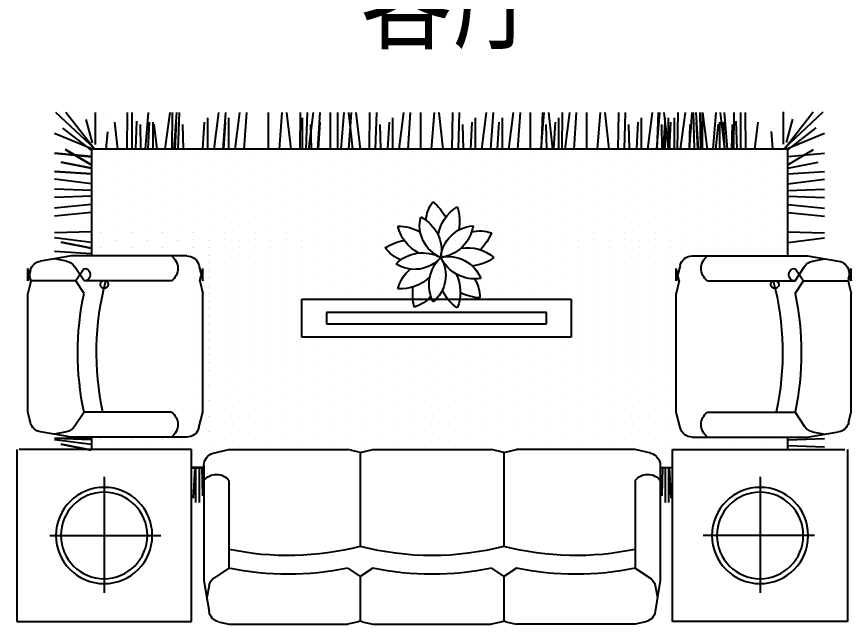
# Model space of a CAD drawing. Extents: x -355483 to -326583, y -641147 to -611949.
# Drawn here: x -350524 to -347075, y -629638 to -627124 of the extents above; entities that cross this region are included whole.
import ezdxf

# ---------------------------------------------------------------- set-up
doc = ezdxf.new("R2010")
doc.units = 0
doc.header["$LTSCALE"] = 1000
doc.header["$MEASUREMENT"] = 0
doc.layers.get('0').update_dxf_attribs({"linetype": 'CONTINUOUS'})
for name, color, linetype in [('JG', 8, 'CONTINUOUS'), ('PUB_DIM', 3, 'CONTINUOUS'), ('PUB_TEXT', 7, 'CONTINUOUS')]:
    doc.layers.add(name, color=color, linetype=linetype)
doc.layers.get('PUB_DIM').off()
doc.styles.add('-黑体', font='simhei.ttf', dxfattribs={"width": 0.7})
doc.styles.add('ATT', font='TXT')

# ---------------------------------------------------------------- blocks, each defined once
blk = doc.blocks.new('12PPLT03')
at = {"color": 0, "linetype": 'ByBlock'}
for centre, radius, start, end in [((0.3333, 0.25), 0.4167, 143.1301, 173.49315), ((-0.2917, 0.25), 0.3841, 351.1324, 40.6013), ((0.4278, -0.0033), 0.518, 112.21052, 133.35141), ((-0.0728, 0.3699), 0.3227, 345.50863, 19.24757), ((-0.3742, 0.0451), 0.3227, 57.50863, 91.24757), ((0.1354, 0.4058), 0.518, 184.21051, 205.35141), ((0.1524, 0.3197), 0.3542, 170.77608, 244.51587), ((-0.3182, 0.0732), 0.3265, 347.04468, 68.24727), ((-0.0287, 0.3253), 0.3265, 275.04468, 356.24727), ((0.3511, -0.0461), 0.3542, 98.77608, 172.51587), ((-0.3279, -0.2001), 0.3841, 63.1324, 112.60129), ((0.3408, -0.2398), 0.4167, 71.1301, 101.49315), ((-0.1348, 0.3943), 0.4167, 215.1301, 245.49315), ((0.1476, 0.3546), 0.3841, 279.1324, 328.60129), ((-0.168, -0.28), 0.3265, 59.04468, 140.24727), ((-0.257, 0.2437), 0.3542, 242.77608, 316.51587), ((-0.3112, -0.1691), 0.3542, 314.77608, 28.51587), ((0.0646, -0.3482), 0.3542, 26.77608, 100.51587), ((0.3005, 0.1278), 0.3265, 203.04468, 284.24727), ((0.129, -0.4079), 0.518, 40.21052, 61.35141), ((0.2144, -0.2463), 0.3265, 131.04468, 212.24727), ((0.3293, 0.1835), 0.3227, 273.50863, 307.24757), ((-0.1585, -0.342), 0.3227, 129.50863, 163.24757), ((0.089, -0.3737), 0.3841, 135.1324, 184.60129), ((0.3829, -0.0308), 0.3841, 207.1324, 256.60129), ((-0.1227, -0.3982), 0.4167, 359.1301, 29.49315), ((-0.3441, 0.2541), 0.518, 256.21051, 277.35141), ((-0.4166, -0.0063), 0.4167, 287.1301, 317.49315), ((0.2763, -0.2564), 0.3227, 201.50863, 235.24757), ((-0.348, -0.2487), 0.518, 328.21051, 349.35141)]:
    blk.add_arc(centre, radius, start, end, dxfattribs=at)
at = {"color": 0, "linetype": 'ByBlock', "style": 'ATT'}
for tag, p, flags in [('ITEM', (0, -2.25), 3), ('ROOM_NUMBER', (0, -3.5833), 1)]:
    blk.add_attdef(tag, p, '', height=1, dxfattribs=dict(at, flags=flags))
blk = doc.blocks.new('F-FLOW5')
at = {"xscale": 6, "yscale": 6, "zscale": 6}
blk.add_blockref('12PPLT03', (-0.035, 0.265), dxfattribs=at)
blk = doc.blocks.new('-FLOW4')
at = {"xscale": 75, "yscale": 75, "zscale": 75}
blk.add_blockref('F-FLOW5', (-3.1, -19.1), dxfattribs=at)
blk = doc.blocks.new('A$C651D3A54')
at = {"layer": 'JG'}
for p, q in [((278.8, 1966.8), (116, 2119.4)), ((275.9, 1966.8), (157.8, 2119.4)), ((280.3, 1986.3), (280.3, 2119.4)), ((435.9, 1965.2), (437.6, 2117.8)), ((456.5, 1965.2), (456.5, 2117.8)), ((485.3, 1965.2), (483.6, 2117.8)), ((511.8, 1965.2), (523.9, 2117.8)), ((523.1, 1965.2), (540.3, 2117.8)), ((571.2, 1965.2), (559.1, 2117.8)), ((593.9, 1965.2), (613.4, 2117.8)), ((615.6, 1965.2), (615.6, 2117.8)), ((622.4, 1965.2), (624.1, 2117.8)), ((631.1, 1965.2), (641.7, 2117.8)), ((647.5, 1965.2), (652.5, 2117.8)), ((668.1, 1965.2), (657.5, 2117.8)), ((705.3, 1965.2), (685.8, 2117.8)), ((717.8, 1965.2), (716.1, 2117.8)), ((755.6, 1965.2), (772.8, 2117.8)), ((803.7, 1965.2), (791.6, 2117.8)), ((803.4, 1965.2), (792.8, 2117.8)), ((802.5, 1965.2), (797.5, 2117.8)), ((840.7, 1965.2), (821.1, 2117.8)), ((937.9, 1965.2), (932.8, 2117.8)), ((963, 1965.2), (961.2, 2117.8)), ((1000.8, 1965.2), (1018, 2117.8)), ((1048.9, 1965.2), (1036.8, 2117.8)), ((1093.2, 1965.2), (1093.2, 2117.8)), ((1145.8, 1965.2), (1135.2, 2117.8)), ((1183, 1965.2), (1163.5, 2117.8)), ((1195.5, 1965.2), (1193.7, 2117.8)), ((1233.2, 1965.2), (1250.4, 2117.8)), ((1281.3, 1965.2), (1269.3, 2117.8)), ((1280.2, 1965.2), (1275.2, 2117.8)), ((1325.7, 1965.2), (1325.7, 2117.8)), ((1378.3, 1965.2), (1367.6, 2117.8)), ((1415.5, 1965.2), (1396, 2117.8)), ((1489.6, 1965.2), (1478.9, 2117.8)), ((1526.8, 1965.2), (1507.3, 2117.8)), ((1624, 1965.2), (1618.9, 2117.8)), ((1649.1, 1965.2), (1647.4, 2117.8)), ((1686.9, 1965.2), (1704.1, 2117.8)), ((1735, 1965.2), (1722.9, 2117.8)), ((1779.3, 1965.2), (1779.3, 2117.8)), ((1831.9, 1965.2), (1821.3, 2117.8)), ((1869.1, 1965.2), (1849.6, 2117.8)), ((1966.3, 1965.2), (1961.3, 2117.8)), ((1991.5, 1965.2), (1989.7, 2117.8)), ((2029.2, 1965.2), (2046.4, 2117.8)), ((2060.3, 1965.2), (2077.5, 2117.8)), ((2077.3, 1965.2), (2065.3, 2117.8)), ((2108.4, 1965.2), (2096.3, 2117.8)), ((2121.7, 1965.2), (2121.7, 2117.8)), ((2152.8, 1965.2), (2152.8, 2117.8)), ((2205.3, 1965.2), (2194.7, 2117.8)), ((2242.5, 1965.2), (2223, 2117.8)), ((2252.9, 1965.2), (2247.9, 2117.8)), ((2278, 1965.2), (2276.3, 2117.8)), ((2315.8, 1965.2), (2333, 2117.8)), ((2363.9, 1965.2), (2351.8, 2117.8)), ((2408.3, 1965.2), (2408.3, 2117.8)), ((2509.3, 1965.2), (2498.7, 2117.8)), ((2546.5, 1965.2), (2527, 2117.8)), ((2596.1, 1965.2), (2585.5, 2117.8)), ((2633.4, 1965.2), (2613.8, 2117.8)), ((2781.7, 1965.2), (2776.7, 2117.8)), ((2798.2, 1965.2), (2787.5, 2117.8)), ((2806.9, 1965.2), (2805.1, 2117.8)), ((2835.4, 1965.2), (2815.9, 2117.8)), ((2917.4, 1965.2), (2905.4, 2117.8)), ((2972.8, 1965.2), (2972.8, 2117.8)), ((2993.4, 1965.2), (2991.6, 2117.8)), ((3067.2, 2117.8), (3067.2, 2117.8)), ((3123.6, 1984.7), (3123.6, 2117.8)), ((3125.1, 1965.2), (3287.9, 2117.8)), ((3128, 1965.2), (3246.2, 2117.8)), ((267.4, 1993.3), (241.9, 2089.3)), ((398.1, 1965.2), (385.5, 2077.2)), ((472, 1965.2), (475.8, 2081.4)), ((522.9, 1965.2), (528.9, 2076.7)), ((543.1, 1965.2), (543.1, 2077.2)), ((634.5, 1965.2), (640.4, 2076.7)), ((731.4, 1965.2), (731.4, 2095.7)), ((751.6, 1965.2), (745.6, 2076.7)), ((749.6, 1965.2), (755.6, 2076.7)), ((755.5, 1965.2), (755.5, 2095.7)), ((775.7, 1965.2), (769.7, 2076.7)), ((769.8, 1965.2), (769.8, 2095.7)), ((866.7, 1965.2), (866.7, 2095.7)), ((886.9, 1965.2), (881, 2076.7)), ((1209.1, 1965.2), (1209.1, 2095.7)), ((1229.3, 1965.2), (1223.3, 2076.7)), ((1441.6, 1965.2), (1441.6, 2095.7)), ((1461.8, 1965.2), (1455.8, 2076.7)), ((1552.8, 1965.2), (1552.8, 2095.7)), ((1573, 1965.2), (1567.1, 2076.7)), ((1895.2, 1965.2), (1895.2, 2095.7)), ((1915.4, 1965.2), (1909.4, 2076.7)), ((2202, 1965.2), (2196, 2076.7)), ((2268.6, 1965.2), (2268.6, 2095.7)), ((2572.6, 1965.2), (2572.6, 2095.7)), ((2592.8, 1965.2), (2586.8, 2076.7)), ((2659.4, 1965.2), (2659.4, 2095.7)), ((2679.6, 1965.2), (2673.7, 2076.7)), ((2794.8, 1965.2), (2788.8, 2076.7)), ((2886.1, 1965.2), (2886.1, 2077.2)), ((2906.3, 1965.2), (2900.4, 2076.7)), ((2957.3, 1965.2), (2953.4, 2081.4)), ((3031.1, 1965.2), (3043.8, 2077.2)), ((3136.5, 1991.7), (3162.1, 2087.7)), ((263, 1962.5), (145, 2054.1)), ((324.7, 1966.8), (330.4, 2039.1)), ((493.3, 1965.2), (490.9, 2067.2)), ((559.9, 1965.2), (548.3, 2068.4)), ((668.8, 1965.2), (666.4, 2067.2)), ((781.2, 1965.2), (783.6, 2067.2)), ((916.5, 1965.2), (918.9, 2067.2)), ((1258.9, 1965.2), (1261.3, 2067.2)), ((1602.6, 1965.2), (1605, 2067.2)), ((1945, 1965.2), (1947.4, 2067.2)), ((2231.6, 1965.2), (2233.9, 2067.2)), ((2760.4, 1965.2), (2762.8, 2067.2)), ((2869.3, 1965.2), (2881, 2068.4)), ((2935.9, 1965.2), (2938.3, 2067.2)), ((3079.2, 1965.2), (3073.5, 2037.5)), ((3141, 1960.9), (3258.9, 2052.5)), ((267.9, 1966.8), (110.3, 2032.2)), ((3136, 1965.2), (3293.6, 2030.6)), ((263, 1934.6), (110.3, 1948.6)), ((263, 1900.9), (155.6, 1964.5)), ((301.3, 1939.5), (301.3, 1939.5)), ((428.5, 1939.5), (428.5, 1939.5)), ((555.7, 1939.5), (555.7, 1939.5)), ((682.9, 1939.5), (682.9, 1939.5)), ((810.1, 1939.5), (810.1, 1939.5)), ((937.3, 1939.5), (937.3, 1939.5)), ((1064.5, 1939.5), (1064.5, 1939.5)), ((1191.7, 1939.5), (1191.7, 1939.5)), ((1318.9, 1939.5), (1318.9, 1939.5)), ((1446.1, 1939.5), (1446.1, 1939.5)), ((1573.3, 1939.5), (1573.3, 1939.5)), ((1700.5, 1939.5), (1700.5, 1939.5)), ((1827.6, 1939.5), (1827.6, 1939.5)), ((1954.8, 1939.5), (1954.8, 1939.5)), ((2082, 1939.5), (2082, 1939.5)), ((2209.2, 1939.5), (2209.2, 1939.5)), ((2336.4, 1939.5), (2336.4, 1939.5)), ((2463.6, 1939.5), (2463.6, 1939.5)), ((2590.8, 1939.5), (2590.8, 1939.5)), ((2718, 1939.5), (2718, 1939.5)), ((2845.2, 1939.5), (2845.2, 1939.5)), ((2972.4, 1939.5), (2972.4, 1939.5)), ((3099.6, 1939.5), (3099.6, 1939.5)), ((3141, 1900.9), (3248.4, 1964.5)), ((3141, 1899.3), (3248.4, 1962.8)), ((3141, 1934.6), (3293.6, 1948.6)), ((3141, 1932.9), (3293.6, 1947)), ((263, 1887.3), (137.6, 1911.9)), ((364.9, 1907.7), (364.9, 1907.7)), ((492.1, 1907.7), (492.1, 1907.7)), ((619.3, 1907.7), (619.3, 1907.7)), ((746.5, 1907.7), (746.5, 1907.7)), ((873.7, 1907.7), (873.7, 1907.7)), ((1000.9, 1907.7), (1000.9, 1907.7)), ((1128.1, 1907.7), (1128.1, 1907.7)), ((1255.3, 1907.7), (1255.3, 1907.7)), ((1382.5, 1907.7), (1382.5, 1907.7)), ((1509.7, 1907.7), (1509.7, 1907.7)), ((1636.9, 1907.7), (1636.9, 1907.7)), ((1764, 1907.7), (1764, 1907.7)), ((1891.2, 1907.7), (1891.2, 1907.7)), ((2018.4, 1907.7), (2018.4, 1907.7)), ((2145.6, 1907.7), (2145.6, 1907.7)), ((2272.8, 1907.7), (2272.8, 1907.7)), ((2400, 1907.7), (2400, 1907.7)), ((2527.2, 1907.7), (2527.2, 1907.7)), ((2654.4, 1907.7), (2654.4, 1907.7)), ((2781.6, 1907.7), (2781.6, 1907.7)), ((2908.8, 1907.7), (2908.8, 1907.7)), ((3036, 1907.7), (3036, 1907.7)), ((3141, 1887.3), (3266.4, 1911.9)), ((3141, 1885.7), (3266.4, 1910.3)), ((263, 1863.6), (110.3, 1873.4)), ((301.3, 1875.9), (301.3, 1875.9)), ((428.5, 1875.9), (428.5, 1875.9)), ((555.7, 1875.9), (555.7, 1875.9)), ((682.9, 1875.9), (682.9, 1875.9)), ((810.1, 1875.9), (810.1, 1875.9)), ((937.3, 1875.9), (937.3, 1875.9)), ((1064.5, 1875.9), (1064.5, 1875.9)), ((1191.7, 1875.9), (1191.7, 1875.9)), ((1318.9, 1875.9), (1318.9, 1875.9)), ((1446.1, 1875.9), (1446.1, 1875.9)), ((1573.3, 1875.9), (1573.3, 1875.9)), ((1700.5, 1875.9), (1700.5, 1875.9)), ((1827.6, 1875.9), (1827.6, 1875.9)), ((1954.8, 1875.9), (1954.8, 1875.9)), ((2082, 1875.9), (2082, 1875.9)), ((2209.2, 1875.9), (2209.2, 1875.9)), ((2336.4, 1875.9), (2336.4, 1875.9)), ((2463.6, 1875.9), (2463.6, 1875.9)), ((2590.8, 1875.9), (2590.8, 1875.9)), ((2718, 1875.9), (2718, 1875.9)), ((2845.2, 1875.9), (2845.2, 1875.9)), ((2972.4, 1875.9), (2972.4, 1875.9)), ((3099.6, 1875.9), (3099.6, 1875.9)), ((3141, 1863.6), (3293.6, 1873.4)), ((3141, 1862), (3293.6, 1871.7)), ((263, 1821.4), (110.3, 1840.8)), ((364.9, 1844.1), (364.9, 1844.1)), ((492.1, 1844.1), (492.1, 1844.1)), ((619.3, 1844.1), (619.3, 1844.1)), ((746.5, 1844.1), (746.5, 1844.1)), ((873.7, 1844.1), (873.7, 1844.1)), ((1000.9, 1844.1), (1000.9, 1844.1)), ((1128.1, 1844.1), (1128.1, 1844.1)), ((1255.3, 1844.1), (1255.3, 1844.1)), ((1382.5, 1844.1), (1382.5, 1844.1)), ((1509.7, 1844.1), (1509.7, 1844.1)), ((1636.9, 1844.1), (1636.9, 1844.1)), ((1764, 1844.1), (1764, 1844.1)), ((1891.2, 1844.1), (1891.2, 1844.1)), ((2018.4, 1844.1), (2018.4, 1844.1)), ((2145.6, 1844.1), (2145.6, 1844.1)), ((2272.8, 1844.1), (2272.8, 1844.1)), ((2400, 1844.1), (2400, 1844.1)), ((2527.2, 1844.1), (2527.2, 1844.1)), ((2654.4, 1844.1), (2654.4, 1844.1)), ((2781.6, 1844.1), (2781.6, 1844.1)), ((2908.8, 1844.1), (2908.8, 1844.1)), ((3036, 1844.1), (3036, 1844.1)), ((3141, 1821.4), (3293.6, 1840.8)), ((263, 1794.3), (110.3, 1800.6)), ((301.3, 1812.3), (301.3, 1812.3)), ((428.5, 1812.3), (428.5, 1812.3)), ((555.7, 1812.3), (555.7, 1812.3)), ((682.9, 1812.3), (682.9, 1812.3)), ((810.1, 1812.3), (810.1, 1812.3)), ((937.3, 1812.3), (937.3, 1812.3)), ((1064.5, 1812.3), (1064.5, 1812.3)), ((1191.7, 1812.3), (1191.7, 1812.3)), ((1318.9, 1812.3), (1318.9, 1812.3)), ((1446.1, 1812.3), (1446.1, 1812.3)), ((1573.3, 1812.3), (1573.3, 1812.3)), ((1700.5, 1812.3), (1700.5, 1812.3)), ((1827.6, 1812.3), (1827.6, 1812.3)), ((1954.8, 1812.3), (1954.8, 1812.3)), ((2082, 1812.3), (2082, 1812.3)), ((2209.2, 1812.3), (2209.2, 1812.3)), ((2336.4, 1812.3), (2336.4, 1812.3)), ((2463.6, 1812.3), (2463.6, 1812.3)), ((2590.8, 1812.3), (2590.8, 1812.3)), ((2718, 1812.3), (2718, 1812.3)), ((2845.2, 1812.3), (2845.2, 1812.3)), ((2972.4, 1812.3), (2972.4, 1812.3)), ((3099.6, 1812.3), (3099.6, 1812.3)), ((3141, 1794.3), (3293.6, 1800.6)), ((263, 1771.6), (110.3, 1765.9)), ((364.9, 1780.5), (364.9, 1780.5)), ((492.1, 1780.5), (492.1, 1780.5)), ((619.3, 1780.5), (619.3, 1780.5)), ((746.5, 1780.5), (746.5, 1780.5)), ((873.7, 1780.5), (873.7, 1780.5)), ((1000.9, 1780.5), (1000.9, 1780.5)), ((1128.1, 1780.5), (1128.1, 1780.5)), ((1255.3, 1780.5), (1255.3, 1780.5)), ((1382.5, 1780.5), (1382.5, 1780.5)), ((1509.7, 1780.5), (1509.7, 1780.5)), ((1636.9, 1780.5), (1636.9, 1780.5)), ((1764, 1780.5), (1764, 1780.5)), ((1891.2, 1780.5), (1891.2, 1780.5)), ((2018.4, 1780.5), (2018.4, 1780.5)), ((2145.6, 1780.5), (2145.6, 1780.5)), ((2272.8, 1780.5), (2272.8, 1780.5)), ((2400, 1780.5), (2400, 1780.5)), ((2527.2, 1780.5), (2527.2, 1780.5)), ((2654.4, 1780.5), (2654.4, 1780.5)), ((2781.6, 1780.5), (2781.6, 1780.5)), ((2908.8, 1780.5), (2908.8, 1780.5)), ((3036, 1780.5), (3036, 1780.5)), ((3141, 1771.6), (3293.6, 1765.9)), ((263, 1736.9), (110.3, 1721.3)), ((301.3, 1748.7), (301.3, 1748.7)), ((428.5, 1748.7), (428.5, 1748.7)), ((555.7, 1748.7), (555.7, 1748.7)), ((682.9, 1748.7), (682.9, 1748.7)), ((810.1, 1748.7), (810.1, 1748.7)), ((937.3, 1748.7), (937.3, 1748.7)), ((1064.5, 1748.7), (1064.5, 1748.7)), ((1191.7, 1748.7), (1191.7, 1748.7)), ((1318.9, 1748.7), (1318.9, 1748.7)), ((1446.1, 1748.7), (1446.1, 1748.7)), ((1573.3, 1748.7), (1573.3, 1748.7)), ((1700.5, 1748.7), (1700.5, 1748.7)), ((1827.6, 1748.7), (1827.6, 1748.7)), ((1954.8, 1748.7), (1954.8, 1748.7)), ((2082, 1748.7), (2082, 1748.7)), ((2209.2, 1748.7), (2209.2, 1748.7)), ((2336.4, 1748.7), (2336.4, 1748.7)), ((2463.6, 1748.7), (2463.6, 1748.7)), ((2590.8, 1748.7), (2590.8, 1748.7)), ((2718, 1748.7), (2718, 1748.7)), ((2845.2, 1748.7), (2845.2, 1748.7)), ((2972.4, 1748.7), (2972.4, 1748.7)), ((3099.6, 1748.7), (3099.6, 1748.7)), ((3141, 1736.9), (3293.6, 1721.3)), ((263, 1703.6), (110.3, 1688.6)), ((364.9, 1716.9), (364.9, 1716.9)), ((492.1, 1716.9), (492.1, 1716.9)), ((619.3, 1716.9), (619.3, 1716.9)), ((746.5, 1716.9), (746.5, 1716.9)), ((873.7, 1716.9), (873.7, 1716.9)), ((1000.9, 1716.9), (1000.9, 1716.9)), ((1128.1, 1716.9), (1128.1, 1716.9)), ((1255.3, 1716.9), (1255.3, 1716.9)), ((1382.5, 1716.9), (1382.5, 1716.9)), ((1509.7, 1716.9), (1509.7, 1716.9)), ((1636.9, 1716.9), (1636.9, 1716.9)), ((1764, 1716.9), (1764, 1716.9)), ((1891.2, 1716.9), (1891.2, 1716.9)), ((2018.4, 1716.9), (2018.4, 1716.9)), ((2145.6, 1716.9), (2145.6, 1716.9)), ((2272.8, 1716.9), (2272.8, 1716.9)), ((2400, 1716.9), (2400, 1716.9)), ((2527.2, 1716.9), (2527.2, 1716.9)), ((2654.4, 1716.9), (2654.4, 1716.9)), ((2781.6, 1716.9), (2781.6, 1716.9)), ((2908.8, 1716.9), (2908.8, 1716.9)), ((3036, 1716.9), (3036, 1716.9)), ((3141, 1703.6), (3293.6, 1688.6)), ((301.3, 1685.1), (301.3, 1685.1)), ((428.5, 1685.1), (428.5, 1685.1)), ((555.7, 1685.1), (555.7, 1685.1)), ((682.9, 1685.1), (682.9, 1685.1)), ((810.1, 1685.1), (810.1, 1685.1)), ((937.3, 1685.1), (937.3, 1685.1)), ((1064.5, 1685.1), (1064.5, 1685.1)), ((1191.7, 1685.1), (1191.7, 1685.1)), ((1318.9, 1685.1), (1318.9, 1685.1)), ((1446.1, 1685.1), (1446.1, 1685.1)), ((1573.3, 1685.1), (1573.3, 1685.1)), ((1700.5, 1685.1), (1700.5, 1685.1)), ((1827.6, 1685.1), (1827.6, 1685.1)), ((1954.8, 1685.1), (1954.8, 1685.1)), ((2082, 1685.1), (2082, 1685.1)), ((2209.2, 1685.1), (2209.2, 1685.1)), ((2336.4, 1685.1), (2336.4, 1685.1)), ((2463.6, 1685.1), (2463.6, 1685.1)), ((2590.8, 1685.1), (2590.8, 1685.1)), ((2718, 1685.1), (2718, 1685.1)), ((2845.2, 1685.1), (2845.2, 1685.1)), ((2972.4, 1685.1), (2972.4, 1685.1)), ((3099.6, 1685.1), (3099.6, 1685.1)), ((263, 1623.1), (110.3, 1619.5)), ((301.3, 1621.5), (301.3, 1621.5)), ((364.9, 1653.3), (364.9, 1653.3)), ((428.5, 1621.5), (428.5, 1621.5)), ((492.1, 1653.3), (492.1, 1653.3)), ((555.7, 1621.5), (555.7, 1621.5)), ((619.3, 1653.3), (619.3, 1653.3)), ((682.9, 1621.5), (682.9, 1621.5)), ((746.5, 1653.3), (746.5, 1653.3)), ((810.1, 1621.5), (810.1, 1621.5)), ((873.7, 1653.3), (873.7, 1653.3)), ((937.3, 1621.5), (937.3, 1621.5)), ((1000.9, 1653.3), (1000.9, 1653.3)), ((1064.5, 1621.5), (1064.5, 1621.5)), ((1128.1, 1653.3), (1128.1, 1653.3)), ((1191.7, 1621.5), (1191.7, 1621.5)), ((1255.3, 1653.3), (1255.3, 1653.3)), ((1318.9, 1621.5), (1318.9, 1621.5)), ((1382.5, 1653.3), (1382.5, 1653.3)), ((1446.1, 1621.5), (1446.1, 1621.5)), ((1509.7, 1653.3), (1509.7, 1653.3)), ((1573.3, 1621.5), (1573.3, 1621.5)), ((1636.9, 1653.3), (1636.9, 1653.3)), ((1700.5, 1621.5), (1700.5, 1621.5)), ((1764, 1653.3), (1764, 1653.3)), ((1827.6, 1621.5), (1827.6, 1621.5)), ((1891.2, 1653.3), (1891.2, 1653.3)), ((1954.8, 1621.5), (1954.8, 1621.5)), ((2018.4, 1653.3), (2018.4, 1653.3)), ((2082, 1621.5), (2082, 1621.5)), ((2145.6, 1653.3), (2145.6, 1653.3)), ((2209.2, 1621.5), (2209.2, 1621.5)), ((2272.8, 1653.3), (2272.8, 1653.3)), ((2336.4, 1621.5), (2336.4, 1621.5)), ((2400, 1653.3), (2400, 1653.3)), ((2463.6, 1621.5), (2463.6, 1621.5)), ((2527.2, 1653.3), (2527.2, 1653.3)), ((2590.8, 1621.5), (2590.8, 1621.5)), ((2654.4, 1653.3), (2654.4, 1653.3)), ((2718, 1621.5), (2718, 1621.5)), ((2721, 1621.5), (2721, 1621.5)), ((2781.6, 1653.3), (2781.6, 1653.3)), ((2845.2, 1621.5), (2845.2, 1621.5)), ((2848.2, 1621.5), (2848.2, 1621.5)), ((2908.8, 1653.3), (2908.8, 1653.3)), ((2972.4, 1621.5), (2972.4, 1621.5)), ((2975.4, 1621.5), (2975.4, 1621.5)), ((3036, 1653.3), (3036, 1653.3)), ((3099.6, 1621.5), (3099.6, 1621.5)), ((3102.6, 1621.5), (3102.6, 1621.5)), ((3141, 1623.1), (3293.6, 1619.5)), ((3141, 1623.1), (3293.6, 1619.5)), ((263, 1579.3), (110.3, 1598.6)), ((364.9, 1589.7), (364.9, 1589.7)), ((492.1, 1589.7), (492.1, 1589.7)), ((619.3, 1589.7), (619.3, 1589.7)), ((746.5, 1589.7), (746.5, 1589.7)), ((810.1, 1591.9), (810.1, 1591.9)), ((873.7, 1589.7), (873.7, 1589.7)), ((937.3, 1591.9), (937.3, 1591.9)), ((1000.9, 1589.7), (1000.9, 1589.7)), ((1064.5, 1591.9), (1064.5, 1591.9)), ((1128.1, 1589.7), (1128.1, 1589.7)), ((1255.3, 1589.7), (1255.3, 1589.7)), ((1382.5, 1589.7), (1382.5, 1589.7)), ((1509.7, 1589.7), (1509.7, 1589.7)), ((1636.9, 1589.7), (1636.9, 1589.7)), ((1764, 1589.7), (1764, 1589.7)), ((1891.2, 1589.7), (1891.2, 1589.7)), ((2018.4, 1589.7), (2018.4, 1589.7)), ((2145.6, 1589.7), (2145.6, 1589.7)), ((2272.8, 1589.7), (2272.8, 1589.7)), ((2336.4, 1591.9), (2336.4, 1591.9)), ((2400, 1589.7), (2400, 1589.7)), ((2463.6, 1591.9), (2463.6, 1591.9)), ((2527.2, 1589.7), (2527.2, 1589.7)), ((2590.8, 1591.9), (2590.8, 1591.9)), ((2654.4, 1589.7), (2654.4, 1589.7)), ((2657.4, 1589.7), (2657.4, 1589.7)), ((2718, 1591.9), (2718, 1591.9)), ((2781.6, 1589.7), (2781.6, 1589.7)), ((2784.6, 1589.7), (2784.6, 1589.7)), ((2908.8, 1589.7), (2908.8, 1589.7)), ((2911.8, 1589.7), (2911.8, 1589.7)), ((3036, 1589.7), (3036, 1589.7)), ((3039, 1589.7), (3039, 1589.7)), ((3141, 1579.3), (3293.6, 1598.6)), ((3141, 1579.3), (3293.6, 1598.6)), ((301.3, 1557.9), (301.3, 1557.9)), ((428.5, 1557.9), (428.5, 1557.9)), ((555.7, 1557.9), (555.7, 1557.9)), ((682.9, 1557.9), (682.9, 1557.9)), ((746.5, 1560.1), (746.5, 1560.1)), ((810.1, 1557.9), (810.1, 1557.9)), ((873.7, 1560.1), (873.7, 1560.1)), ((937.3, 1557.9), (937.3, 1557.9)), ((1000.9, 1560.1), (1000.9, 1560.1)), ((1064.5, 1557.9), (1064.5, 1557.9)), ((1128.1, 1560.1), (1128.1, 1560.1)), ((1191.7, 1557.9), (1191.7, 1557.9)), ((1318.9, 1557.9), (1318.9, 1557.9)), ((1446.1, 1557.9), (1446.1, 1557.9)), ((1573.3, 1557.9), (1573.3, 1557.9)), ((1700.5, 1557.9), (1700.5, 1557.9)), ((1827.6, 1557.9), (1827.6, 1557.9)), ((1954.8, 1557.9), (1954.8, 1557.9)), ((2082, 1557.9), (2082, 1557.9)), ((2209.2, 1557.9), (2209.2, 1557.9)), ((2272.8, 1560.1), (2272.8, 1560.1)), ((2336.4, 1557.9), (2336.4, 1557.9)), ((2400, 1560.1), (2400, 1560.1)), ((2463.6, 1557.9), (2463.6, 1557.9)), ((2527.2, 1560.1), (2527.2, 1560.1)), ((2590.8, 1557.9), (2590.8, 1557.9)), ((2654.4, 1560.1), (2654.4, 1560.1)), ((2657.4, 1560.1), (2657.4, 1560.1)), ((2718, 1557.9), (2718, 1557.9)), ((2721, 1557.9), (2721, 1557.9)), ((2845.2, 1557.9), (2845.2, 1557.9)), ((2848.2, 1557.9), (2848.2, 1557.9)), ((2972.4, 1557.9), (2972.4, 1557.9)), ((2975.4, 1557.9), (2975.4, 1557.9)), ((3099.6, 1557.9), (3099.6, 1557.9)), ((3102.6, 1557.9), (3102.6, 1557.9)), ((3141, 1556.2), (3266.4, 1580.8)), ((3141, 1554.6), (3266.4, 1579.2)), ((180.9, 1524.1), (52.5, 1502.7)), ((657.5, 1524.1), (180.9, 1524.1)), ((364.9, 1526.1), (364.9, 1526.1)), ((492.1, 1526.1), (492.1, 1526.1)), ((619.3, 1526.1), (619.3, 1526.1)), ((746.5, 1526.1), (746.5, 1526.1)), ((810.1, 1528.3), (810.1, 1528.3)), ((873.7, 1526.1), (873.7, 1526.1)), ((937.3, 1528.3), (937.3, 1528.3)), ((1000.9, 1526.1), (1000.9, 1526.1)), ((1064.5, 1528.3), (1064.5, 1528.3)), ((1128.1, 1526.1), (1128.1, 1526.1)), ((1255.3, 1526.1), (1255.3, 1526.1)), ((1382.5, 1526.1), (1382.5, 1526.1)), ((1509.7, 1526.1), (1509.7, 1526.1)), ((1636.9, 1526.1), (1636.9, 1526.1)), ((1764, 1526.1), (1764, 1526.1)), ((1891.2, 1526.1), (1891.2, 1526.1)), ((2018.4, 1526.1), (2018.4, 1526.1)), ((2145.6, 1526.1), (2145.6, 1526.1)), ((2272.8, 1526.1), (2272.8, 1526.1)), ((2336.4, 1528.3), (2336.4, 1528.3)), ((2400, 1526.1), (2400, 1526.1)), ((2463.6, 1528.3), (2463.6, 1528.3)), ((2527.2, 1526.1), (2527.2, 1526.1)), ((2590.8, 1528.3), (2590.8, 1528.3)), ((2654.4, 1526.1), (2654.4, 1526.1)), ((2657.4, 1526.1), (2657.4, 1526.1)), ((2718, 1528.3), (2718, 1528.3)), ((2746.5, 1524.1), (3223, 1524.1)), ((2781.6, 1526.1), (2781.6, 1526.1)), ((2784.6, 1526.1), (2784.6, 1526.1)), ((2908.8, 1526.1), (2908.8, 1526.1)), ((2911.8, 1526.1), (2911.8, 1526.1)), ((3036, 1526.1), (3036, 1526.1)), ((3039, 1526.1), (3039, 1526.1)), ((3141, 1532.5), (3293.6, 1542.3)), ((3223, 1524.1), (3351.4, 1502.7)), ((159.9, 1502.4), (110.4, 1512.3)), ((707.6, 1484.9), (723.7, 1420.7)), ((746.5, 1496.5), (746.5, 1496.5)), ((810.1, 1494.3), (810.1, 1494.3)), ((873.7, 1496.5), (873.7, 1496.5)), ((937.3, 1494.3), (937.3, 1494.3)), ((1000.9, 1496.5), (1000.9, 1496.5)), ((1064.5, 1494.3), (1064.5, 1494.3)), ((1128.1, 1496.5), (1128.1, 1496.5)), ((1191.7, 1494.3), (1191.7, 1494.3)), ((1318.9, 1494.3), (1318.9, 1494.3)), ((1446.1, 1494.3), (1446.1, 1494.3)), ((1573.3, 1494.3), (1573.3, 1494.3)), ((1700.5, 1494.3), (1700.5, 1494.3)), ((1827.6, 1494.3), (1827.6, 1494.3)), ((1954.8, 1494.3), (1954.8, 1494.3)), ((2082, 1494.3), (2082, 1494.3)), ((2209.2, 1494.3), (2209.2, 1494.3)), ((2272.8, 1496.5), (2272.8, 1496.5)), ((2336.4, 1494.3), (2336.4, 1494.3)), ((2400, 1496.5), (2400, 1496.5)), ((2463.6, 1494.3), (2463.6, 1494.3)), ((2527.2, 1496.5), (2527.2, 1496.5)), ((2590.8, 1494.3), (2590.8, 1494.3)), ((2654.4, 1496.5), (2654.4, 1496.5)), ((2657.4, 1496.5), (2657.4, 1496.5)), ((2696.3, 1484.9), (2680.3, 1420.7)), ((2718, 1494.3), (2718, 1494.3)), ((3244, 1502.4), (3293.5, 1512.3)), ((0, 1420.7), (0, 1472.4)), ((10.9, 1428.9), (0, 1472.4)), ((10.9, 1464.2), (0, 1420.7)), ((232.6, 1420.7), (192.8, 1480.4)), ((232.6, 1472.4), (198.1, 1420.7)), ((710.8, 1420.7), (723.7, 1472.4)), ((723.7, 1420.7), (723.7, 1472.4)), ((746.5, 1462.5), (746.5, 1462.5)), ((810.1, 1464.7), (810.1, 1464.7)), ((873.7, 1462.5), (873.7, 1462.5)), ((937.3, 1464.7), (937.3, 1464.7)), ((1000.9, 1462.5), (1000.9, 1462.5)), ((1064.5, 1464.7), (1064.5, 1464.7)), ((1128.1, 1462.5), (1128.1, 1462.5)), ((1255.3, 1462.5), (1255.3, 1462.5)), ((1382.5, 1462.5), (1382.5, 1462.5)), ((1509.7, 1462.5), (1509.7, 1462.5)), ((1636.9, 1462.5), (1636.9, 1462.5)), ((1764, 1462.5), (1764, 1462.5)), ((1891.2, 1462.5), (1891.2, 1462.5)), ((2018.4, 1462.5), (2018.4, 1462.5)), ((2145.6, 1462.5), (2145.6, 1462.5)), ((2272.8, 1462.5), (2272.8, 1462.5)), ((2336.4, 1464.7), (2336.4, 1464.7)), ((2400, 1462.5), (2400, 1462.5)), ((2463.6, 1464.7), (2463.6, 1464.7)), ((2527.2, 1462.5), (2527.2, 1462.5)), ((2590.8, 1464.7), (2590.8, 1464.7)), ((2654.4, 1462.5), (2654.4, 1462.5)), ((2657.4, 1462.5), (2657.4, 1462.5)), ((2680.3, 1420.7), (2680.3, 1472.4)), ((2693.2, 1420.7), (2680.3, 1472.4)), ((2718, 1464.7), (2718, 1464.7)), ((3171.3, 1420.7), (3211.2, 1480.4)), ((3171.3, 1472.4), (3205.8, 1420.7)), ((3393.1, 1428.9), (3404, 1472.4)), ((3393.1, 1464.2), (3404, 1420.7)), ((3404, 1420.7), (3404, 1472.4)), ((198.1, 1420.7), (13.7, 1420.7)), ((232.6, 1369), (198.1, 1420.7)), ((594.4, 1420.7), (232.6, 1420.7)), ((710.8, 1420.7), (723.7, 1369)), ((746.5, 1432.9), (746.5, 1432.9)), ((810.1, 1430.7), (810.1, 1430.7)), ((873.7, 1432.9), (873.7, 1432.9)), ((937.3, 1430.7), (937.3, 1430.7)), ((1000.9, 1432.9), (1000.9, 1432.9)), ((1064.5, 1430.7), (1064.5, 1430.7)), ((1128.1, 1432.9), (1128.1, 1432.9)), ((1191.7, 1430.7), (1191.7, 1430.7)), ((1318.9, 1430.7), (1318.9, 1430.7)), ((1446.1, 1430.7), (1446.1, 1430.7)), ((1573.3, 1430.7), (1573.3, 1430.7)), ((1700.5, 1430.7), (1700.5, 1430.7)), ((1827.6, 1430.7), (1827.6, 1430.7)), ((1954.8, 1430.7), (1954.8, 1430.7)), ((2082, 1430.7), (2082, 1430.7)), ((2209.2, 1430.7), (2209.2, 1430.7)), ((2272.8, 1432.9), (2272.8, 1432.9)), ((2336.4, 1430.7), (2336.4, 1430.7)), ((2400, 1432.9), (2400, 1432.9)), ((2463.6, 1430.7), (2463.6, 1430.7)), ((2527.2, 1432.9), (2527.2, 1432.9)), ((2590.8, 1430.7), (2590.8, 1430.7)), ((2654.4, 1432.9), (2654.4, 1432.9)), ((2657.4, 1432.9), (2657.4, 1432.9)), ((2693.2, 1420.7), (2680.3, 1369)), ((2718, 1430.7), (2718, 1430.7)), ((2809.5, 1420.7), (3171.3, 1420.7)), ((3171.3, 1369), (3205.8, 1420.7)), ((3205.8, 1420.7), (3390.3, 1420.7)), ((10.9, 1412.5), (0, 1369)), ((746.5, 1398.9), (746.5, 1398.9)), ((810.1, 1401.1), (810.1, 1401.1)), ((873.7, 1398.9), (873.7, 1398.9)), ((937.3, 1401.1), (937.3, 1401.1)), ((1000.9, 1398.9), (1000.9, 1398.9)), ((1064.5, 1401.1), (1064.5, 1401.1)), ((1128.1, 1398.9), (1128.1, 1398.9)), ((1255.3, 1398.9), (1255.3, 1398.9)), ((1382.5, 1398.9), (1382.5, 1398.9)), ((1509.7, 1398.9), (1509.7, 1398.9)), ((1636.9, 1398.9), (1636.9, 1398.9)), ((1764, 1398.9), (1764, 1398.9)), ((1891.2, 1398.9), (1891.2, 1398.9)), ((2018.4, 1398.9), (2018.4, 1398.9)), ((2145.6, 1398.9), (2145.6, 1398.9)), ((2272.8, 1398.9), (2272.8, 1398.9)), ((2336.4, 1401.1), (2336.4, 1401.1)), ((2400, 1398.9), (2400, 1398.9)), ((2463.6, 1401.1), (2463.6, 1401.1)), ((2527.2, 1398.9), (2527.2, 1398.9)), ((2590.8, 1401.1), (2590.8, 1401.1)), ((2654.4, 1398.9), (2654.4, 1398.9)), ((2657.4, 1398.9), (2657.4, 1398.9)), ((2718, 1401.1), (2718, 1401.1)), ((3393.1, 1412.5), (3404, 1369)), ((0, 877.9), (0, 1369)), ((723.7, 877.9), (723.7, 1369)), ((746.5, 1369.3), (746.5, 1369.3)), ((810.1, 1367.1), (810.1, 1367.1)), ((873.7, 1369.3), (873.7, 1369.3)), ((937.3, 1367.1), (937.3, 1367.1)), ((1000.9, 1369.3), (1000.9, 1369.3)), ((1064.5, 1367.1), (1064.5, 1367.1)), ((1128.1, 1369.3), (1128.1, 1369.3)), ((1191.7, 1367.1), (1191.7, 1367.1)), ((1318.9, 1367.1), (1318.9, 1367.1)), ((1446.1, 1367.1), (1446.1, 1367.1)), ((1573.3, 1367.1), (1573.3, 1367.1)), ((1700.5, 1367.1), (1700.5, 1367.1)), ((1827.6, 1367.1), (1827.6, 1367.1)), ((1954.8, 1367.1), (1954.8, 1367.1)), ((2082, 1367.1), (2082, 1367.1)), ((2209.2, 1367.1), (2209.2, 1367.1)), ((2272.8, 1369.3), (2272.8, 1369.3)), ((2336.4, 1367.1), (2336.4, 1367.1)), ((2400, 1369.3), (2400, 1369.3)), ((2463.6, 1367.1), (2463.6, 1367.1)), ((2527.2, 1369.3), (2527.2, 1369.3)), ((2590.8, 1367.1), (2590.8, 1367.1)), ((2654.4, 1369.3), (2654.4, 1369.3)), ((2657.4, 1369.3), (2657.4, 1369.3)), ((2680.3, 877.9), (2680.3, 1369)), ((2718, 1367.1), (2718, 1367.1)), ((3404, 877.9), (3404, 1369)), ((746.5, 1335.3), (746.5, 1335.3)), ((810.1, 1337.5), (810.1, 1337.5)), ((873.7, 1335.3), (873.7, 1335.3)), ((937.3, 1337.5), (937.3, 1337.5)), ((1000.9, 1335.3), (1000.9, 1335.3)), ((1064.5, 1337.5), (1064.5, 1337.5)), ((1128.1, 1335.3), (1128.1, 1335.3)), ((1158.2, 1344.9), (1158.2, 1187.6)), ((2271, 1344.9), (1158.2, 1344.9)), ((2271, 1187.6), (2271, 1344.9)), ((2272.8, 1335.3), (2272.8, 1335.3)), ((2336.4, 1337.5), (2336.4, 1337.5)), ((2400, 1335.3), (2400, 1335.3)), ((2463.6, 1337.5), (2463.6, 1337.5)), ((2527.2, 1335.3), (2527.2, 1335.3)), ((2590.8, 1337.5), (2590.8, 1337.5)), ((2654.4, 1335.3), (2654.4, 1335.3)), ((2657.4, 1335.3), (2657.4, 1335.3)), ((2718, 1337.5), (2718, 1337.5)), ((746.5, 1305.7), (746.5, 1305.7)), ((810.1, 1303.5), (810.1, 1303.5)), ((873.7, 1305.7), (873.7, 1305.7)), ((937.3, 1303.5), (937.3, 1303.5)), ((1000.9, 1305.7), (1000.9, 1305.7)), ((1064.5, 1303.5), (1064.5, 1303.5)), ((1128.1, 1305.7), (1128.1, 1305.7)), ((1260, 1289.4), (2169.3, 1289.4)), ((1260, 1243.1), (1260, 1289.4)), ((2169.3, 1289.4), (2169.3, 1243.1)), ((2272.8, 1305.7), (2272.8, 1305.7)), ((2336.4, 1303.5), (2336.4, 1303.5)), ((2400, 1305.7), (2400, 1305.7)), ((2463.6, 1303.5), (2463.6, 1303.5)), ((2527.2, 1305.7), (2527.2, 1305.7)), ((2590.8, 1303.5), (2590.8, 1303.5)), ((2654.4, 1305.7), (2654.4, 1305.7)), ((2657.4, 1305.7), (2657.4, 1305.7)), ((2718, 1303.5), (2718, 1303.5)), ((746.5, 1271.7), (746.5, 1271.7)), ((746.5, 1242.1), (746.5, 1242.1)), ((810.1, 1273.9), (810.1, 1273.9)), ((873.7, 1271.7), (873.7, 1271.7)), ((873.7, 1242.1), (873.7, 1242.1)), ((937.3, 1273.9), (937.3, 1273.9)), ((1000.9, 1271.7), (1000.9, 1271.7)), ((1000.9, 1242.1), (1000.9, 1242.1)), ((1064.5, 1273.9), (1064.5, 1273.9)), ((1128.1, 1271.7), (1128.1, 1271.7)), ((1128.1, 1242.1), (1128.1, 1242.1)), ((2169.3, 1243.1), (1260, 1243.1)), ((2272.8, 1271.7), (2272.8, 1271.7)), ((2272.8, 1242.1), (2272.8, 1242.1)), ((2336.4, 1273.9), (2336.4, 1273.9)), ((2400, 1271.7), (2400, 1271.7)), ((2400, 1242.1), (2400, 1242.1)), ((2463.6, 1273.9), (2463.6, 1273.9)), ((2527.2, 1271.7), (2527.2, 1271.7)), ((2527.2, 1242.1), (2527.2, 1242.1)), ((2590.8, 1273.9), (2590.8, 1273.9)), ((2654.4, 1271.7), (2654.4, 1271.7)), ((2654.4, 1242.1), (2654.4, 1242.1)), ((2657.4, 1271.7), (2657.4, 1271.7)), ((2657.4, 1242.1), (2657.4, 1242.1)), ((2718, 1273.9), (2718, 1273.9)), ((746.5, 1208.1), (746.5, 1208.1)), ((810.1, 1239.9), (810.1, 1239.9)), ((810.1, 1210.3), (810.1, 1210.3)), ((873.7, 1208.1), (873.7, 1208.1)), ((937.3, 1239.9), (937.3, 1239.9)), ((937.3, 1210.3), (937.3, 1210.3)), ((1000.9, 1208.1), (1000.9, 1208.1)), ((1064.5, 1239.9), (1064.5, 1239.9)), ((1064.5, 1210.3), (1064.5, 1210.3)), ((1128.1, 1208.1), (1128.1, 1208.1)), ((2272.8, 1208.1), (2272.8, 1208.1)), ((2336.4, 1239.9), (2336.4, 1239.9)), ((2336.4, 1210.3), (2336.4, 1210.3)), ((2400, 1208.1), (2400, 1208.1)), ((2463.6, 1239.9), (2463.6, 1239.9)), ((2463.6, 1210.3), (2463.6, 1210.3)), ((2527.2, 1208.1), (2527.2, 1208.1)), ((2590.8, 1239.9), (2590.8, 1239.9)), ((2590.8, 1210.3), (2590.8, 1210.3)), ((2654.4, 1208.1), (2654.4, 1208.1)), ((2657.4, 1208.1), (2657.4, 1208.1)), ((2718, 1239.9), (2718, 1239.9)), ((2718, 1210.3), (2718, 1210.3)), ((746.5, 1178.5), (746.5, 1178.5)), ((810.1, 1176.4), (810.1, 1176.4)), ((873.7, 1178.5), (873.7, 1178.5)), ((937.3, 1176.4), (937.3, 1176.4)), ((1000.9, 1178.5), (1000.9, 1178.5)), ((1064.5, 1176.4), (1064.5, 1176.4)), ((1128.1, 1178.5), (1128.1, 1178.5)), ((1158.2, 1187.6), (2271, 1187.6)), ((1255.3, 1178.5), (1255.3, 1178.5)), ((1382.5, 1178.5), (1382.5, 1178.5)), ((1509.7, 1178.5), (1509.7, 1178.5)), ((1636.9, 1178.5), (1636.9, 1178.5)), ((1764, 1178.5), (1764, 1178.5)), ((1891.2, 1178.5), (1891.2, 1178.5)), ((2018.4, 1178.5), (2018.4, 1178.5)), ((2145.6, 1178.5), (2145.6, 1178.5)), ((2272.8, 1178.5), (2272.8, 1178.5)), ((2336.4, 1176.4), (2336.4, 1176.4)), ((2400, 1178.5), (2400, 1178.5)), ((2463.6, 1176.4), (2463.6, 1176.4)), ((2527.2, 1178.5), (2527.2, 1178.5)), ((2590.8, 1176.4), (2590.8, 1176.4)), ((2654.4, 1178.5), (2654.4, 1178.5)), ((2657.4, 1178.5), (2657.4, 1178.5)), ((2718, 1176.4), (2718, 1176.4)), ((746.5, 1144.6), (746.5, 1144.6)), ((810.1, 1146.7), (810.1, 1146.7)), ((873.7, 1144.6), (873.7, 1144.6)), ((937.3, 1146.7), (937.3, 1146.7)), ((1000.9, 1144.6), (1000.9, 1144.6)), ((1064.5, 1146.7), (1064.5, 1146.7)), ((1128.1, 1144.6), (1128.1, 1144.6)), ((1191.7, 1146.7), (1191.7, 1146.7)), ((1318.9, 1146.7), (1318.9, 1146.7)), ((1446.1, 1146.7), (1446.1, 1146.7)), ((1573.3, 1146.7), (1573.3, 1146.7)), ((1700.5, 1146.7), (1700.5, 1146.7)), ((1827.6, 1146.7), (1827.6, 1146.7)), ((1954.8, 1146.7), (1954.8, 1146.7)), ((2082, 1146.7), (2082, 1146.7)), ((2209.2, 1146.7), (2209.2, 1146.7)), ((2272.8, 1144.6), (2272.8, 1144.6)), ((2336.4, 1146.7), (2336.4, 1146.7)), ((2400, 1144.6), (2400, 1144.6)), ((2463.6, 1146.7), (2463.6, 1146.7)), ((2527.2, 1144.6), (2527.2, 1144.6)), ((2590.8, 1146.7), (2590.8, 1146.7)), ((2654.4, 1144.6), (2654.4, 1144.6)), ((2657.4, 1144.6), (2657.4, 1144.6)), ((2718, 1146.7), (2718, 1146.7)), ((746.5, 1114.9), (746.5, 1114.9)), ((810.1, 1112.8), (810.1, 1112.8)), ((873.7, 1114.9), (873.7, 1114.9)), ((937.3, 1112.8), (937.3, 1112.8)), ((1000.9, 1114.9), (1000.9, 1114.9)), ((1064.5, 1112.8), (1064.5, 1112.8)), ((1128.1, 1114.9), (1128.1, 1114.9)), ((1255.3, 1114.9), (1255.3, 1114.9)), ((1382.5, 1114.9), (1382.5, 1114.9)), ((1509.7, 1114.9), (1509.7, 1114.9)), ((1636.9, 1114.9), (1636.9, 1114.9)), ((1764, 1114.9), (1764, 1114.9)), ((1891.2, 1114.9), (1891.2, 1114.9)), ((2018.4, 1114.9), (2018.4, 1114.9)), ((2145.6, 1114.9), (2145.6, 1114.9)), ((2272.8, 1114.9), (2272.8, 1114.9)), ((2336.4, 1112.8), (2336.4, 1112.8)), ((2400, 1114.9), (2400, 1114.9)), ((2463.6, 1112.8), (2463.6, 1112.8)), ((2527.2, 1114.9), (2527.2, 1114.9)), ((2590.8, 1112.8), (2590.8, 1112.8)), ((2654.4, 1114.9), (2654.4, 1114.9)), ((2657.4, 1114.9), (2657.4, 1114.9)), ((2718, 1112.8), (2718, 1112.8)), ((746.5, 1081), (746.5, 1081)), ((810.1, 1083.1), (810.1, 1083.1)), ((873.7, 1081), (873.7, 1081)), ((937.3, 1083.1), (937.3, 1083.1)), ((1000.9, 1081), (1000.9, 1081)), ((1064.5, 1083.1), (1064.5, 1083.1)), ((1128.1, 1081), (1128.1, 1081)), ((1191.7, 1083.1), (1191.7, 1083.1)), ((1318.9, 1083.1), (1318.9, 1083.1)), ((1446.1, 1083.1), (1446.1, 1083.1)), ((1573.3, 1083.1), (1573.3, 1083.1)), ((1700.5, 1083.1), (1700.5, 1083.1)), ((1827.6, 1083.1), (1827.6, 1083.1)), ((1954.8, 1083.1), (1954.8, 1083.1)), ((2082, 1083.1), (2082, 1083.1)), ((2209.2, 1083.1), (2209.2, 1083.1)), ((2272.8, 1081), (2272.8, 1081)), ((2336.4, 1083.1), (2336.4, 1083.1)), ((2400, 1081), (2400, 1081)), ((2463.6, 1083.1), (2463.6, 1083.1)), ((2527.2, 1081), (2527.2, 1081)), ((2590.8, 1083.1), (2590.8, 1083.1)), ((2654.4, 1081), (2654.4, 1081)), ((2657.4, 1081), (2657.4, 1081)), ((2718, 1083.1), (2718, 1083.1)), ((746.5, 1051.3), (746.5, 1051.3)), ((873.7, 1051.3), (873.7, 1051.3)), ((1000.9, 1051.3), (1000.9, 1051.3)), ((1128.1, 1051.3), (1128.1, 1051.3)), ((1255.3, 1051.3), (1255.3, 1051.3)), ((1382.5, 1051.3), (1382.5, 1051.3)), ((1509.7, 1051.3), (1509.7, 1051.3)), ((1636.9, 1051.3), (1636.9, 1051.3)), ((1764, 1051.3), (1764, 1051.3)), ((1891.2, 1051.3), (1891.2, 1051.3)), ((2018.4, 1051.3), (2018.4, 1051.3)), ((2145.6, 1051.3), (2145.6, 1051.3)), ((2272.8, 1051.3), (2272.8, 1051.3)), ((2400, 1051.3), (2400, 1051.3)), ((2527.2, 1051.3), (2527.2, 1051.3)), ((2654.4, 1051.3), (2654.4, 1051.3)), ((2657.4, 1051.3), (2657.4, 1051.3)), ((810.1, 1019.5), (810.1, 1019.5)), ((937.3, 1019.5), (937.3, 1019.5)), ((1064.5, 1019.5), (1064.5, 1019.5)), ((1191.7, 1019.5), (1191.7, 1019.5)), ((1318.9, 1019.5), (1318.9, 1019.5)), ((1446.1, 1019.5), (1446.1, 1019.5)), ((1573.3, 1019.5), (1573.3, 1019.5)), ((1700.5, 1019.5), (1700.5, 1019.5)), ((1827.6, 1019.5), (1827.6, 1019.5)), ((1954.8, 1019.5), (1954.8, 1019.5)), ((2082, 1019.5), (2082, 1019.5)), ((2209.2, 1019.5), (2209.2, 1019.5)), ((2336.4, 1019.5), (2336.4, 1019.5)), ((2463.6, 1019.5), (2463.6, 1019.5)), ((2590.8, 1019.5), (2590.8, 1019.5)), ((2718, 1019.5), (2718, 1019.5)), ((746.5, 987.7), (746.5, 987.7)), ((873.7, 987.7), (873.7, 987.7)), ((1000.9, 987.7), (1000.9, 987.7)), ((1128.1, 987.7), (1128.1, 987.7)), ((1255.3, 987.7), (1255.3, 987.7)), ((1382.5, 987.7), (1382.5, 987.7)), ((1509.7, 987.7), (1509.7, 987.7)), ((1636.9, 987.7), (1636.9, 987.7)), ((1764, 987.7), (1764, 987.7)), ((1891.2, 987.7), (1891.2, 987.7)), ((2018.4, 987.7), (2018.4, 987.7)), ((2145.6, 987.7), (2145.6, 987.7)), ((2272.8, 987.7), (2272.8, 987.7)), ((2400, 987.7), (2400, 987.7)), ((2527.2, 987.7), (2527.2, 987.7)), ((2654.4, 987.7), (2654.4, 987.7)), ((2657.4, 987.7), (2657.4, 987.7)), ((810.1, 956), (810.1, 956)), ((937.3, 956), (937.3, 956)), ((1064.5, 956), (1064.5, 956)), ((1191.7, 956), (1191.7, 956)), ((1318.9, 956), (1318.9, 956)), ((1446.1, 956), (1446.1, 956)), ((1573.3, 956), (1573.3, 956)), ((1700.5, 956), (1700.5, 956)), ((1827.6, 956), (1827.6, 956)), ((1954.8, 956), (1954.8, 956)), ((2082, 956), (2082, 956)), ((2209.2, 956), (2209.2, 956)), ((2336.4, 956), (2336.4, 956)), ((2463.6, 956), (2463.6, 956)), ((2590.8, 956), (2590.8, 956)), ((2718, 956), (2718, 956)), ((746.5, 924.2), (746.5, 924.2)), ((873.7, 924.2), (873.7, 924.2)), ((1000.9, 924.2), (1000.9, 924.2)), ((1128.1, 924.2), (1128.1, 924.2)), ((1255.3, 924.2), (1255.3, 924.2)), ((1382.5, 924.2), (1382.5, 924.2)), ((1509.7, 924.2), (1509.7, 924.2)), ((1636.9, 924.2), (1636.9, 924.2)), ((1764, 924.2), (1764, 924.2)), ((1891.2, 924.2), (1891.2, 924.2)), ((2018.4, 924.2), (2018.4, 924.2)), ((2145.6, 924.2), (2145.6, 924.2)), ((2272.8, 924.2), (2272.8, 924.2)), ((2400, 924.2), (2400, 924.2)), ((2527.2, 924.2), (2527.2, 924.2)), ((2654.4, 924.2), (2654.4, 924.2)), ((2657.4, 924.2), (2657.4, 924.2)), ((10.9, 834.4), (0, 877.9)), ((232.6, 877.9), (192.8, 818.2)), ((594.4, 877.9), (232.6, 877.9)), ((707.6, 813.7), (723.7, 877.9)), ((810.1, 892.4), (810.1, 892.4)), ((937.3, 892.4), (937.3, 892.4)), ((1064.5, 892.4), (1064.5, 892.4)), ((1191.7, 892.4), (1191.7, 892.4)), ((1318.9, 892.4), (1318.9, 892.4)), ((1446.1, 892.4), (1446.1, 892.4)), ((1573.3, 892.4), (1573.3, 892.4)), ((1700.5, 892.4), (1700.5, 892.4)), ((1827.6, 892.4), (1827.6, 892.4)), ((1954.8, 892.4), (1954.8, 892.4)), ((2082, 892.4), (2082, 892.4)), ((2209.2, 892.4), (2209.2, 892.4)), ((2336.4, 892.4), (2336.4, 892.4)), ((2463.6, 892.4), (2463.6, 892.4)), ((2590.8, 892.4), (2590.8, 892.4)), ((2696.3, 813.7), (2680.3, 877.9)), ((2718, 892.4), (2718, 892.4)), ((2809.5, 877.9), (3171.3, 877.9)), ((3171.3, 877.9), (3211.2, 818.2)), ((3393.1, 834.4), (3404, 877.9)), ((746.5, 860.6), (746.5, 860.6)), ((810.1, 828.8), (810.1, 828.8)), ((873.7, 860.6), (873.7, 860.6)), ((937.3, 828.8), (937.3, 828.8)), ((1000.9, 860.6), (1000.9, 860.6)), ((1064.5, 828.8), (1064.5, 828.8)), ((1128.1, 860.6), (1128.1, 860.6)), ((1191.7, 828.8), (1191.7, 828.8)), ((1255.3, 860.6), (1255.3, 860.6)), ((1318.9, 828.8), (1318.9, 828.8)), ((1382.5, 860.6), (1382.5, 860.6)), ((1446.1, 828.8), (1446.1, 828.8)), ((1509.7, 860.6), (1509.7, 860.6)), ((1573.3, 828.8), (1573.3, 828.8)), ((1636.9, 860.6), (1636.9, 860.6)), ((1700.5, 828.8), (1700.5, 828.8)), ((1764, 860.6), (1764, 860.6)), ((1827.6, 828.8), (1827.6, 828.8)), ((1891.2, 860.6), (1891.2, 860.6)), ((1954.8, 828.8), (1954.8, 828.8)), ((2018.4, 860.6), (2018.4, 860.6)), ((2082, 828.8), (2082, 828.8)), ((2145.6, 860.6), (2145.6, 860.6)), ((2209.2, 828.8), (2209.2, 828.8)), ((2272.8, 860.6), (2272.8, 860.6)), ((2336.4, 828.8), (2336.4, 828.8)), ((2400, 860.6), (2400, 860.6)), ((2463.6, 828.8), (2463.6, 828.8)), ((2527.2, 860.6), (2527.2, 860.6)), ((2590.8, 828.8), (2590.8, 828.8)), ((2654.4, 860.6), (2654.4, 860.6)), ((2657.4, 860.6), (2657.4, 860.6)), ((2718, 828.8), (2718, 828.8)), ((180.9, 774.6), (52.5, 796)), ((159.9, 796.2), (110.4, 786.3)), ((746.5, 797), (746.5, 797)), ((873.7, 797), (873.7, 797)), ((1000.9, 797), (1000.9, 797)), ((1128.1, 797), (1128.1, 797)), ((1255.3, 797), (1255.3, 797)), ((1382.5, 797), (1382.5, 797)), ((1509.7, 797), (1509.7, 797)), ((1636.9, 797), (1636.9, 797)), ((1764, 797), (1764, 797)), ((1891.2, 797), (1891.2, 797)), ((2018.4, 797), (2018.4, 797)), ((2145.6, 797), (2145.6, 797)), ((2272.8, 797), (2272.8, 797)), ((2400, 797), (2400, 797)), ((2527.2, 797), (2527.2, 797)), ((2654.4, 797), (2654.4, 797)), ((2657.4, 797), (2657.4, 797)), ((3223, 774.6), (3351.4, 796)), ((3244, 796.2), (3293.5, 786.3)), ((263, 762.9), (110.3, 769.3)), ((657.5, 774.6), (180.9, 774.6)), ((301.3, 765.2), (301.3, 765.2)), ((428.5, 765.2), (428.5, 765.2)), ((555.7, 765.2), (555.7, 765.2)), ((682.9, 765.2), (682.9, 765.2)), ((810.1, 765.2), (810.1, 765.2)), ((937.3, 765.2), (937.3, 765.2)), ((1064.5, 765.2), (1064.5, 765.2)), ((1191.7, 765.2), (1191.7, 765.2)), ((1318.9, 765.2), (1318.9, 765.2)), ((1446.1, 765.2), (1446.1, 765.2)), ((1573.3, 765.2), (1573.3, 765.2)), ((1700.5, 765.2), (1700.5, 765.2)), ((1827.6, 765.2), (1827.6, 765.2)), ((1954.8, 765.2), (1954.8, 765.2)), ((2082, 765.2), (2082, 765.2)), ((2209.2, 765.2), (2209.2, 765.2)), ((2336.4, 765.2), (2336.4, 765.2)), ((2463.6, 765.2), (2463.6, 765.2)), ((2590.8, 765.2), (2590.8, 765.2)), ((2718, 765.2), (2718, 765.2)), ((2721, 765.2), (2721, 765.2)), ((2746.5, 774.6), (3223, 774.6)), ((2845.2, 765.2), (2845.2, 765.2)), ((2848.2, 765.2), (2848.2, 765.2)), ((2972.4, 765.2), (2972.4, 765.2)), ((2975.4, 765.2), (2975.4, 765.2)), ((3099.6, 765.2), (3099.6, 765.2)), ((3102.6, 765.2), (3102.6, 765.2)), ((3141, 771.6), (3293.6, 768)), ((3141, 762.9), (3293.6, 769.3)), ((3141, 743.5), (3293.6, 762.8)), ((263, 740.2), (110.3, 734.5)), ((364.9, 733.4), (364.9, 733.4)), ((492.1, 733.4), (492.1, 733.4)), ((619.3, 733.4), (619.3, 733.4)), ((746.5, 733.4), (746.5, 733.4)), ((873.7, 733.4), (873.7, 733.4)), ((1000.9, 733.4), (1000.9, 733.4)), ((1128.1, 733.4), (1128.1, 733.4)), ((1255.3, 733.4), (1255.3, 733.4)), ((1382.5, 733.4), (1382.5, 733.4)), ((1509.7, 733.4), (1509.7, 733.4)), ((1636.9, 733.4), (1636.9, 733.4)), ((1764, 733.4), (1764, 733.4)), ((1891.2, 733.4), (1891.2, 733.4)), ((2018.4, 733.4), (2018.4, 733.4)), ((2145.6, 733.4), (2145.6, 733.4)), ((2272.8, 733.4), (2272.8, 733.4)), ((2400, 733.4), (2400, 733.4)), ((2527.2, 733.4), (2527.2, 733.4)), ((2654.4, 733.4), (2654.4, 733.4)), ((2781.6, 733.4), (2781.6, 733.4)), ((2908.8, 733.4), (2908.8, 733.4)), ((3036, 733.4), (3036, 733.4)), ((3141, 720.4), (3266.4, 745)), ((3141, 718.8), (3266.4, 743.4)), ((15.8, 723.7), (15.8, 11.4)), ((738.5, 723.7), (26.2, 723.7)), ((738.5, 11.4), (738.5, 723.7)), ((828.5, 707.6), (892.7, 723.7)), ((892.7, 723.7), (1383.8, 723.7)), ((1435.5, 710.8), (1383.8, 723.7)), ((1435.5, 710.8), (1487.2, 723.7)), ((1435.5, 710.8), (1435.5, 322.4)), ((1978.3, 723.7), (1487.2, 723.7)), ((2030, 710.8), (1978.3, 723.7)), ((2030, 710.8), (2081.6, 723.7)), ((2030, 710.8), (2030, 322.4)), ((2572.7, 723.7), (2081.6, 723.7)), ((2636.9, 707.6), (2572.7, 723.7)), ((2718, 701.6), (2718, 701.6)), ((2727, 723.7), (3439.2, 723.7)), ((2727, 11.4), (2727, 723.7)), ((3449.7, 723.7), (3449.7, 11.4)), ((746.5, 669.8), (746.5, 669.8)), ((789.4, 657.5), (789.4, 180.9)), ((2676.1, 657.5), (2676.1, 180.9)), ((752.4, 648.5), (745.6, 522.2)), ((755.5, 648.5), (755.5, 503.2)), ((769.8, 648.5), (769.8, 503.2)), ((780.9, 648.5), (783.6, 531.7)), ((2684.6, 648.5), (2681.9, 531.7)), ((2695.6, 648.5), (2695.6, 503.2)), ((2710, 648.5), (2710, 503.2)), ((2713, 648.5), (2719.8, 522.2)), ((377.1, 610), (377.1, 130.7)), ((892.7, 594.4), (892.7, 232.6)), ((2572.7, 594.4), (2572.7, 232.6)), ((3088.3, 610), (3088.3, 130.7)), ((152.4, 367.5), (612.2, 367.5)), ((3313, 367.5), (2853.2, 367.5)), ((892.7, 232.6), (833, 192.8)), ((1383.8, 232.6), (1435.5, 198.1)), ((1487.2, 232.6), (1435.5, 198.1)), ((1978.3, 232.6), (2030, 198.1)), ((2081.6, 232.6), (2030, 198.1)), ((2572.7, 232.6), (2632.4, 192.8)), ((789.4, 180.9), (810.8, 52.5)), ((1435.5, 198.1), (1435.5, 13.7)), ((2030, 198.1), (2030, 13.7)), ((2676.1, 180.9), (2654.7, 52.5)), ((811, 159.9), (801.1, 110.4)), ((2654.4, 159.9), (2664.3, 110.4)), ((15.8, 11.4), (738.5, 11.4)), ((849.2, 10.9), (892.7, 0)), ((1427.3, 10.9), (1383.8, 0)), ((1443.7, 10.9), (1487.2, 0)), ((2021.8, 10.9), (1978.3, 0)), ((2021.8, 10.9), (1978.3, 0)), ((2038.1, 10.9), (2081.6, 0)), ((2616.2, 10.9), (2572.7, 0)), ((3449.7, 11.4), (2727, 11.4)), ((892.7, 0), (1383.8, 0)), ((1978.3, 0), (1487.2, 0)), ((2572.7, 0), (2081.6, 0))]:
    blk.add_line(p, q, dxfattribs=at)
for points in [[(263, 1524.1), (263, 1965.2), (3141, 1965.2), (3141, 1524.1)], [(263, 723.7), (263, 774.6)], [(3141, 774.6), (3141, 723.7)], [(789.4, 648.5), (738.5, 648.5)], [(2676.1, 648.5), (2727, 648.5)], [(2727, 647.4), (2676.1, 647.4)]]:
    blk.add_lwpolyline(points, dxfattribs=at)
for centre, radius in [((377.1, 367.5), 199.1), ((3088.3, 367.5), 199.1), ((377.1, 367.5), 178.8), ((3088.3, 367.5), 178.8)]:
    blk.add_circle(centre, radius, dxfattribs=at)
for centre, radius, start, end in [((555.7, 1472.4), 64.6, 306.8699, 53.1301), ((657.5, 1472.4), 51.7, 14.0362, 90), ((2746.5, 1472.4), 51.7, 90, 165.9638), ((2848.3, 1472.4), 64.6, 126.8699, 233.1301), ((61, 1451.7), 51.7, 99.4623, 165.9638), ((149.8, 1451.7), 51.7, 33.6901, 78.6901), ((3254.2, 1451.7), 51.7, 101.3099, 146.3099), ((3342.9, 1451.7), 51.7, 14.0362, 80.5377), ((232.6, 1446.5), 25.8, 270, 90), ((3171.3, 1446.5), 25.8, 90, 270), ((61, 1441.4), 51.7, 194.0362, 203.5998), ((61, 1400), 51.7, 156.4002, 165.9638), ((1463.5, 1123.5), 1179.2, 165.4009, 192.018), ((316.3, 1405.5), 16.4, 111.8537, 68.1463), ((3087.7, 1405.5), 16.4, 111.8537, 68.1463), ((1940.4, 1123.5), 1179.2, 347.982, 14.5991), ((3342.9, 1441.4), 51.7, 336.4002, 345.9638), ((3342.9, 1400), 51.7, 14.0362, 23.5998), ((1386, 1123.5), 1179.2, 167.982, 192.018), ((2018, 1123.5), 1179.2, 347.982, 12.018), ((555.7, 826.2), 64.6, 306.8699, 53.1301), ((2848.3, 826.2), 64.6, 126.8699, 233.1301), ((61, 846.9), 51.7, 194.0362, 260.5377), ((3342.9, 846.9), 51.7, 279.4623, 345.9638), ((149.8, 846.9), 51.7, 281.3099, 326.3099), ((657.5, 826.2), 51.7, 270, 345.9638), ((2746.5, 826.2), 51.7, 194.0362, 270), ((3254.2, 846.9), 51.7, 213.6901, 258.6901), ((841.1, 657.5), 51.7, 104.0362, 180), ((2624.4, 657.5), 51.7, 0, 75.9638), ((841.1, 555.7), 64.6, 36.8699, 143.1301), ((2624.4, 555.7), 64.6, 36.8699, 143.1301), ((1138.3, 1463.5), 1179.2, 257.982, 284.5991), ((1732.7, 1463.5), 1179.2, 255.4009, 284.5991), ((2327.2, 1463.5), 1179.2, 255.4009, 282.018), ((1138.3, 1386), 1179.2, 257.982, 282.018), ((1732.7, 1386), 1179.2, 257.982, 282.018), ((2327.2, 1386), 1179.2, 257.982, 282.018), ((861.7, 149.8), 51.7, 123.6901, 168.6901), ((2603.8, 149.8), 51.7, 11.3099, 56.3099), ((861.7, 61), 51.7, 189.4623, 255.9638), ((2603.7, 61), 51.7, 284.0362, 350.5377), ((1414.8, 61), 51.7, 284.0362, 293.5998), ((1456.2, 61), 51.7, 246.4002, 255.9638), ((2009.3, 61), 51.7, 284.0362, 293.5998), ((2050.6, 61), 51.7, 246.4002, 255.9638)]:
    blk.add_arc(centre, radius, start, end, dxfattribs=at)
at = {"layer": 'JG', "xscale": 0.9768428060124277, "yscale": 0.9768428060197036, "zscale": 0.976842806013613, "rotation": 90}
blk.add_blockref('-FLOW4', (1697.6, 1523.1), dxfattribs=at)

msp = doc.modelspace()

# ---------------------------------------------------------------- block references
at = {"layer": 'PUB_DIM', "xscale": -1}
msp.add_blockref('A$C651D3A54', (-347074.6, -629637.5), dxfattribs=at)

# ---------------------------------------------------------------- texts
at = {"layer": 'PUB_TEXT', "linetype": 'Continuous', "style": '-黑体', "width": 0.8}
msp.add_text('客厅', height=350, dxfattribs=at).set_placement((-349104.4, -627221.5))

doc.saveas('drawing.dxf')
